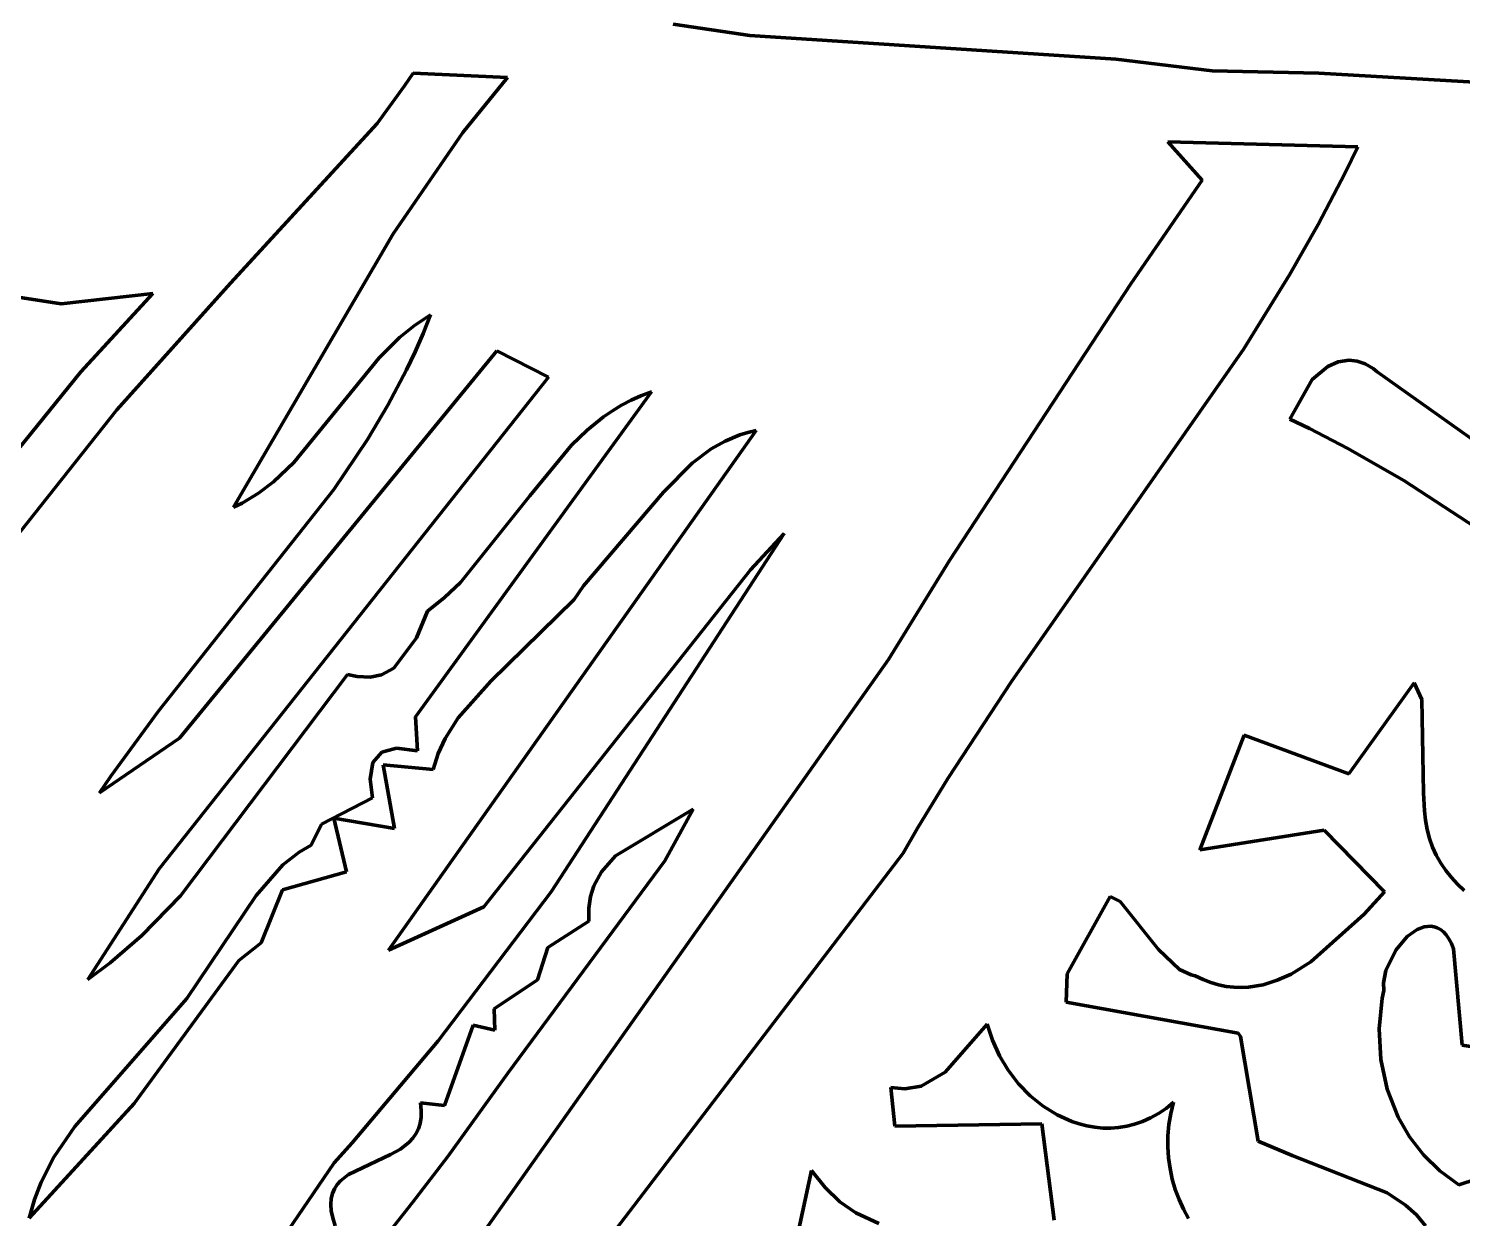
# Model space of a CAD drawing. Header units: millimetres. Extents: x 0 to 14.2, y 0 to 19.5.
# Drawn here: x 5.445 to 6.235, y 13.638 to 14.294 of the extents above; entities that cross this region are included whole.
import ezdxf

# ---------------------------------------------------------------- set-up
doc = ezdxf.new("R2010")
doc.units = ezdxf.units.MM
doc.layers.add('color#010101ff', color=7, linetype='CONTINUOUS', lineweight=100)
doc.layers.add('color#fdfdfdff', color=7, linetype='CONTINUOUS', lineweight=100)

msp = doc.modelspace()

# ---------------------------------------------------------------- linework, layer by layer
at = {"layer": 'color#010101ff'}
for p, q in [((5.80026, 14.2963), (5.84247, 14.2902)), ((5.84247, 14.2902), (6.04439, 14.27714)), ((6.04439, 14.27714), (6.09733, 14.27056)), ((5.65698, 14.2694), (5.65222, 14.26228)), ((5.70904, 14.26691), (5.65698, 14.2694)), ((5.68435, 14.23666), (5.70904, 14.26691)), ((6.09733, 14.27056), (6.15629, 14.26939)), ((6.15629, 14.26939), (6.29359, 14.2615)), ((5.65222, 14.26228), (5.63706, 14.24162)), ((5.63706, 14.24162), (5.55628, 14.15365)), ((5.64592, 14.18078), (5.68435, 14.23666)), ((6.07301, 14.23148), (6.09191, 14.21041)), ((6.17778, 14.22877), (6.07301, 14.23148)), ((6.17075, 14.21431), (6.17778, 14.22877)), ((6.09191, 14.21041), (6.05263, 14.15321)), ((6.15587, 14.18591), (6.17075, 14.21431)), ((6.14003, 14.15814), (6.15587, 14.18591)), ((5.5579, 14.02999), (5.64592, 14.18078)), ((5.55628, 14.15365), (5.49364, 14.08372)), ((6.11477, 14.11744), (6.14003, 14.15814)), ((5.4629, 14.14223), (5.42833, 14.14758)), ((5.51344, 14.1479), (5.4629, 14.14223)), ((5.47374, 14.10474), (5.51344, 14.1479)), ((6.05263, 14.15321), (5.9527, 14.00068)), ((5.65769, 14.13024), (5.64947, 14.12355)), ((5.66661, 14.13615), (5.65769, 14.13024)), ((5.66251, 14.12584), (5.66661, 14.13615)), ((5.64947, 14.12355), (5.63819, 14.11238)), ((5.65809, 14.11571), (5.66251, 14.12584)), ((5.70305, 14.11627), (5.52813, 13.90264)), ((5.65337, 14.10575), (5.65809, 14.11571)), ((5.73165, 14.10168), (5.70305, 14.11627)), ((5.98673, 13.93393), (6.11477, 14.11744)), ((5.63819, 14.11238), (5.59122, 14.05472)), ((6.16109, 14.10766), (6.15256, 14.10054)), ((6.16685, 14.11021), (6.16109, 14.10766)), ((6.17301, 14.11107), (6.16685, 14.11021)), ((6.17729, 14.11055), (6.17301, 14.11107)), ((6.18168, 14.10906), (6.17729, 14.11055)), ((6.18616, 14.10649), (6.18168, 14.10906)), ((6.18843, 14.10477), (6.18616, 14.10649)), ((5.3117, 13.90429), (5.47374, 14.10474)), ((5.51692, 13.83062), (5.73165, 14.10168)), ((5.64307, 14.0863), (5.65337, 14.10575)), ((6.15256, 14.10054), (6.14027, 14.07861)), ((6.24536, 14.06429), (6.18843, 14.10477)), ((5.65832, 13.91444), (5.78829, 14.09368)), ((5.78255, 14.09154), (5.77707, 14.08907)), ((5.78829, 14.09368), (5.78255, 14.09154)), ((5.49364, 14.08372), (5.16442, 13.66843)), ((5.63176, 14.06739), (5.64307, 14.0863)), ((5.76678, 14.08323), (5.76195, 14.0799)), ((5.77182, 14.08629), (5.76678, 14.08323)), ((5.77707, 14.08907), (5.77182, 14.08629)), ((5.76195, 14.0799), (5.75283, 14.07252)), ((6.14027, 14.07861), (6.15104, 14.07343)), ((5.61326, 14.03989), (5.63176, 14.06739)), ((5.64343, 13.7859), (5.84602, 14.07238)), ((5.75283, 14.07252), (5.74432, 14.06431)), ((5.83712, 14.06993), (5.82888, 14.06648)), ((5.84148, 14.07128), (5.83712, 14.06993)), ((5.84602, 14.07238), (5.84148, 14.07128)), ((6.15104, 14.07343), (6.1722, 14.06247)), ((5.74432, 14.06431), (5.7212, 14.03639)), ((5.82124, 14.06215), (5.81072, 14.05426)), ((5.82888, 14.06648), (5.82124, 14.06215)), ((6.1722, 14.06247), (6.20306, 14.04468)), ((5.59122, 14.05472), (5.5799, 14.04403)), ((5.81072, 14.05426), (5.79505, 14.03836)), ((5.5799, 14.04403), (5.57164, 14.03777)), ((6.20306, 14.04468), (6.24279, 14.01878)), ((5.51639, 13.91749), (5.61326, 14.03989)), ((5.57164, 14.03777), (5.56268, 14.03235)), ((5.7212, 14.03639), (5.68304, 13.98852)), ((5.79505, 14.03836), (5.75091, 13.9867)), ((5.56268, 14.03235), (5.5579, 14.02999)), ((5.73306, 13.81795), (5.86154, 14.01549)), ((5.86154, 14.01549), (5.84289, 13.99557)), ((5.84289, 13.99557), (5.69596, 13.80977)), ((5.9527, 14.00068), (5.91901, 13.946)), ((5.68304, 13.98852), (5.67431, 13.98021)), ((5.67431, 13.98021), (5.66493, 13.97269)), ((5.75091, 13.9867), (5.74564, 13.97921)), ((5.66493, 13.97269), (5.65875, 13.95803)), ((5.74564, 13.97921), (5.69973, 13.93408)), ((5.65875, 13.95803), (5.64638, 13.94129)), ((5.64638, 13.94129), (5.63947, 13.93754)), ((5.91901, 13.946), (5.68747, 13.61853)), ((5.62084, 13.93784), (5.52867, 13.81574)), ((5.62618, 13.93663), (5.62084, 13.93784)), ((5.6333, 13.93629), (5.62618, 13.93663)), ((5.63947, 13.93754), (5.6333, 13.93629)), ((5.69973, 13.93408), (5.68172, 13.91391)), ((5.95162, 13.8805), (5.98673, 13.93393)), ((6.20868, 13.93313), (6.17273, 13.88307)), ((6.21304, 13.92409), (6.20868, 13.93313)), ((5.49028, 13.88175), (5.51639, 13.91749)), ((6.21383, 13.87257), (6.21304, 13.92409)), ((5.65931, 13.89581), (5.65832, 13.91444)), ((5.68172, 13.91391), (5.67461, 13.90253)), ((5.52813, 13.90264), (5.48416, 13.8726)), ((5.67461, 13.90253), (5.67084, 13.89427)), ((6.11508, 13.90442), (6.09054, 13.84107)), ((6.17273, 13.88307), (6.11508, 13.90442)), ((5.63476, 13.88927), (5.63962, 13.89496)), ((5.63962, 13.89496), (5.64781, 13.89714)), ((5.64781, 13.89714), (5.65931, 13.89581)), ((5.67084, 13.89427), (5.66799, 13.88536)), ((5.63323, 13.88007), (5.63476, 13.88927)), ((5.66799, 13.88536), (5.64038, 13.88802)), ((5.64038, 13.88802), (5.6466, 13.85287)), ((5.48416, 13.8726), (5.49028, 13.88175)), ((5.63449, 13.86972), (5.63323, 13.88007)), ((5.93503, 13.85314), (5.95162, 13.8805)), ((5.60648, 13.85526), (5.63449, 13.86972)), ((6.21453, 13.86273), (6.21383, 13.87257)), ((5.81136, 13.86361), (5.76851, 13.83788)), ((5.79576, 13.83513), (5.81136, 13.86361)), ((6.21495, 13.85746), (6.21453, 13.86273)), ((5.60083, 13.84365), (5.60648, 13.85526)), ((5.6466, 13.85287), (5.61323, 13.85853)), ((5.61323, 13.85853), (5.62025, 13.82907)), ((6.21583, 13.85236), (6.21495, 13.85746)), ((5.92704, 13.83926), (5.93503, 13.85314)), ((6.09054, 13.84107), (6.1592, 13.85195)), ((6.1592, 13.85195), (6.19243, 13.818)), ((6.21713, 13.84743), (6.21583, 13.85236)), ((6.21884, 13.84269), (6.21713, 13.84743)), ((5.5852, 13.83284), (5.59412, 13.83976)), ((5.59412, 13.83976), (5.60083, 13.84365)), ((5.73553, 13.58845), (5.92704, 13.83926)), ((5.76851, 13.83788), (5.76076, 13.82905)), ((6.22093, 13.83816), (6.21884, 13.84269)), ((6.22339, 13.83382), (6.22093, 13.83816)), ((5.47758, 13.7696), (5.51692, 13.83062)), ((5.57052, 13.81598), (5.5852, 13.83284)), ((5.70921, 13.71799), (5.79576, 13.83513)), ((6.22617, 13.82971), (6.22339, 13.83382)), ((6.22927, 13.82582), (6.22617, 13.82971)), ((5.62025, 13.82907), (5.58498, 13.81911)), ((5.76076, 13.82905), (5.75661, 13.82124)), ((6.23267, 13.82217), (6.22927, 13.82582)), ((6.23632, 13.81876), (6.23267, 13.82217)), ((5.52867, 13.81574), (5.50734, 13.79395)), ((5.53229, 13.75915), (5.57052, 13.81598)), ((5.58498, 13.81911), (5.57323, 13.78979)), ((5.67073, 13.73578), (5.73306, 13.81795)), ((5.7548, 13.81538), (5.75387, 13.80892)), ((5.75661, 13.82124), (5.7548, 13.81538)), ((6.0412, 13.81536), (6.01751, 13.77274)), ((6.04667, 13.81267), (6.0412, 13.81536)), ((6.19243, 13.818), (6.18127, 13.8057)), ((5.69596, 13.80977), (5.64343, 13.7859)), ((5.75387, 13.80892), (5.7539, 13.80182)), ((6.06788, 13.78626), (6.04667, 13.81267)), ((5.7539, 13.80182), (5.73127, 13.78733)), ((6.18127, 13.8057), (6.15184, 13.7793)), ((6.21043, 13.79717), (6.21419, 13.79863)), ((6.21419, 13.79863), (6.21792, 13.79901)), ((6.21792, 13.79901), (6.21974, 13.79875)), ((6.21974, 13.79875), (6.22152, 13.79815)), ((6.22152, 13.79815), (6.22323, 13.79721)), ((5.50734, 13.79395), (5.48996, 13.7789)), ((6.19856, 13.78585), (6.20497, 13.79331)), ((6.20497, 13.79331), (6.21043, 13.79717)), ((6.22323, 13.79721), (6.22488, 13.7959)), ((6.22488, 13.7959), (6.22644, 13.79421)), ((6.22644, 13.79421), (6.2279, 13.7921)), ((6.2279, 13.7921), (6.22925, 13.78957)), ((5.57323, 13.78979), (5.5608, 13.78011)), ((5.73127, 13.78733), (5.72548, 13.76942)), ((6.07946, 13.77516), (6.06788, 13.78626)), ((6.19311, 13.77461), (6.19856, 13.78585)), ((6.22925, 13.78957), (6.23047, 13.78659)), ((6.23047, 13.78659), (6.2353, 13.73339)), ((5.48996, 13.7789), (5.47758, 13.7696)), ((5.5608, 13.78011), (5.50311, 13.70129)), ((6.08576, 13.77231), (6.07946, 13.77516)), ((6.15184, 13.7793), (6.14087, 13.77263)), ((6.19184, 13.76779), (6.19311, 13.77461)), ((5.72548, 13.76942), (5.70164, 13.75339)), ((6.01751, 13.77274), (6.01697, 13.75716)), ((6.08809, 13.77171), (6.08576, 13.77231)), ((6.0924, 13.76963), (6.08809, 13.77171)), ((6.09668, 13.76797), (6.0924, 13.76963)), ((6.10092, 13.76671), (6.09668, 13.76797)), ((6.10512, 13.76585), (6.10092, 13.76671)), ((6.12547, 13.76675), (6.11747, 13.76542)), ((6.13328, 13.7692), (6.12547, 13.76675)), ((6.14087, 13.77263), (6.13328, 13.7692)), ((6.19204, 13.76354), (6.19184, 13.76779)), ((5.47053, 13.68869), (5.53229, 13.75915)), ((6.10928, 13.76536), (6.10512, 13.76585)), ((6.11339, 13.76522), (6.10928, 13.76536)), ((6.11747, 13.76542), (6.11339, 13.76522)), ((6.18947, 13.74236), (6.19119, 13.75933)), ((6.19119, 13.75933), (6.19204, 13.76354)), ((5.70164, 13.75339), (5.70202, 13.74165)), ((6.01697, 13.75716), (6.11178, 13.74004)), ((5.69004, 13.74451), (5.6743, 13.7001)), ((5.70202, 13.74165), (5.69004, 13.74451)), ((5.97343, 13.74511), (5.95031, 13.71861)), ((5.97625, 13.73615), (5.97343, 13.74511)), ((5.62331, 13.67953), (5.67073, 13.73578)), ((5.98014, 13.7276), (5.97625, 13.73615)), ((6.11178, 13.74004), (6.11298, 13.73824)), ((6.11298, 13.73824), (6.12275, 13.68051)), ((6.19038, 13.72553), (6.18947, 13.74236)), ((5.98499, 13.71959), (5.98014, 13.7276)), ((6.2353, 13.73339), (6.29434, 13.72414)), ((5.99069, 13.71221), (5.98499, 13.71959)), ((6.19389, 13.70919), (6.19038, 13.72553)), ((5.67603, 13.67206), (5.70921, 13.71799)), ((5.95031, 13.71861), (5.93701, 13.71087)), ((5.99715, 13.70559), (5.99069, 13.71221)), ((5.92028, 13.71002), (5.92244, 13.68875)), ((5.92796, 13.70935), (5.92028, 13.71002)), ((5.93701, 13.71087), (5.92796, 13.70935)), ((6.00425, 13.69984), (5.99715, 13.70559)), ((6.19997, 13.69374), (6.19389, 13.70919)), ((5.50311, 13.70129), (5.44527, 13.63814)), ((5.6743, 13.7001), (5.66098, 13.70158)), ((5.66098, 13.70158), (5.66142, 13.69743)), ((5.66142, 13.69743), (5.66136, 13.69369)), ((6.0119, 13.69506), (6.00425, 13.69984)), ((6.06774, 13.69575), (6.06343, 13.69335)), ((6.07199, 13.69861), (6.06774, 13.69575)), ((6.07617, 13.70193), (6.07199, 13.69861)), ((6.07356, 13.68961), (6.07461, 13.69578)), ((6.07461, 13.69578), (6.07617, 13.70193)), ((5.45899, 13.67168), (5.47053, 13.68869)), ((5.66083, 13.69032), (5.65987, 13.68729)), ((5.66136, 13.69369), (5.66083, 13.69032)), ((5.92244, 13.68875), (6.00359, 13.68999)), ((6.00359, 13.68999), (6.01031, 13.63687)), ((6.01998, 13.69138), (6.0119, 13.69506)), ((6.02416, 13.68999), (6.01998, 13.69138)), ((6.02841, 13.68891), (6.02416, 13.68999)), ((6.03272, 13.68816), (6.02841, 13.68891)), ((6.03707, 13.68776), (6.03272, 13.68816)), ((6.04146, 13.68771), (6.03707, 13.68776)), ((6.04586, 13.68804), (6.04146, 13.68771)), ((6.05028, 13.68875), (6.04586, 13.68804)), ((6.05468, 13.68986), (6.05028, 13.68875)), ((6.05907, 13.69139), (6.05468, 13.68986)), ((6.06343, 13.69335), (6.05907, 13.69139)), ((6.07301, 13.68346), (6.07356, 13.68961)), ((6.2062, 13.68295), (6.19997, 13.69374)), ((5.6135, 13.66857), (5.62331, 13.67953)), ((5.65482, 13.67994), (5.65006, 13.67619)), ((5.65683, 13.68213), (5.65482, 13.67994)), ((5.65852, 13.68457), (5.65683, 13.68213)), ((5.65987, 13.68729), (5.65852, 13.68457)), ((6.07294, 13.67736), (6.07301, 13.68346)), ((6.12275, 13.68051), (6.14148, 13.67252)), ((6.21384, 13.67302), (6.2062, 13.68295)), ((5.45193, 13.65799), (5.45899, 13.67168)), ((5.64454, 13.67307), (5.62139, 13.66217)), ((5.65006, 13.67619), (5.64454, 13.67307)), ((5.65653, 13.64665), (5.67603, 13.67206)), ((6.07333, 13.67132), (6.07294, 13.67736)), ((6.14148, 13.67252), (6.19382, 13.65202)), ((6.2229, 13.66413), (6.21384, 13.67302)), ((5.55689, 13.58592), (5.6135, 13.66857)), ((5.87651, 13.66435), (5.85814, 13.57839)), ((5.88405, 13.6549), (5.87651, 13.66435)), ((6.07417, 13.66537), (6.07333, 13.67132)), ((6.07543, 13.65953), (6.07417, 13.66537)), ((6.23334, 13.65641), (6.2229, 13.66413)), ((5.44817, 13.64832), (5.45193, 13.65799)), ((5.61512, 13.65655), (5.61364, 13.65425)), ((5.61693, 13.65861), (5.61512, 13.65655)), ((5.62139, 13.66217), (5.61693, 13.65861)), ((6.0771, 13.65383), (6.07543, 13.65953)), ((6.2531, 13.66286), (6.23334, 13.65641)), ((5.44527, 13.63814), (5.44817, 13.64832)), ((5.61185, 13.64883), (5.61161, 13.64565)), ((5.61254, 13.65169), (5.61185, 13.64883)), ((5.61364, 13.65425), (5.61254, 13.65169)), ((5.89224, 13.64712), (5.88405, 13.6549)), ((6.07917, 13.64829), (6.0771, 13.65383)), ((6.08161, 13.64294), (6.07917, 13.64829)), ((6.19382, 13.65202), (6.20403, 13.64524)), ((5.61161, 13.64565), (5.61187, 13.64212)), ((5.61187, 13.64212), (5.61266, 13.6382)), ((5.6367, 13.62153), (5.65653, 13.64665)), ((5.90103, 13.64093), (5.89224, 13.64712)), ((5.91361, 13.6351), (5.90103, 13.64093)), ((6.08441, 13.63779), (6.08161, 13.64294)), ((6.20403, 13.64524), (6.20998, 13.63991)), ((5.61266, 13.6382), (5.61402, 13.63386)), ((6.20998, 13.63991), (6.21509, 13.63383))]:
    msp.add_line(p, q, dxfattribs=at)
at = {"layer": 'color#fdfdfdff'}
for p, q in [((5.84247, 14.2902), (5.80026, 14.2963)), ((6.04439, 14.27714), (5.84247, 14.2902)), ((6.09733, 14.27056), (6.04439, 14.27714)), ((5.65222, 14.26228), (5.65698, 14.2694)), ((5.65698, 14.2694), (5.70904, 14.26691)), ((5.70904, 14.26691), (5.68435, 14.23666)), ((6.15629, 14.26939), (6.09733, 14.27056)), ((6.29359, 14.2615), (6.15629, 14.26939)), ((5.63706, 14.24162), (5.65222, 14.26228)), ((5.55628, 14.15365), (5.63706, 14.24162)), ((5.68435, 14.23666), (5.64592, 14.18078)), ((6.07301, 14.23148), (6.17778, 14.22877)), ((6.09191, 14.21041), (6.07301, 14.23148)), ((6.17778, 14.22877), (6.17075, 14.21431)), ((6.05263, 14.15321), (6.09191, 14.21041)), ((6.17075, 14.21431), (6.15587, 14.18591)), ((6.15587, 14.18591), (6.14003, 14.15814)), ((5.64592, 14.18078), (5.5579, 14.02999)), ((5.49364, 14.08372), (5.55628, 14.15365)), ((6.14003, 14.15814), (6.11477, 14.11744)), ((5.42833, 14.14758), (5.4629, 14.14223)), ((5.4629, 14.14223), (5.51344, 14.1479)), ((5.51344, 14.1479), (5.47374, 14.10474)), ((5.9527, 14.00068), (6.05263, 14.15321)), ((5.64947, 14.12355), (5.65769, 14.13024)), ((5.65769, 14.13024), (5.66661, 14.13615)), ((5.66661, 14.13615), (5.66251, 14.12584)), ((5.63819, 14.11238), (5.64947, 14.12355)), ((5.66251, 14.12584), (5.65809, 14.11571)), ((5.52813, 13.90264), (5.70305, 14.11627)), ((5.65809, 14.11571), (5.65337, 14.10575)), ((5.70305, 14.11627), (5.73165, 14.10168)), ((6.11477, 14.11744), (5.98673, 13.93393)), ((5.59122, 14.05472), (5.63819, 14.11238)), ((6.15256, 14.10054), (6.16109, 14.10766)), ((6.16109, 14.10766), (6.16685, 14.11021)), ((6.16685, 14.11021), (6.17301, 14.11107)), ((6.17301, 14.11107), (6.17729, 14.11055)), ((6.17729, 14.11055), (6.18168, 14.10906)), ((6.18168, 14.10906), (6.18616, 14.10649)), ((6.18616, 14.10649), (6.18843, 14.10477)), ((5.47374, 14.10474), (5.3117, 13.90429)), ((5.73165, 14.10168), (5.51692, 13.83062)), ((5.65337, 14.10575), (5.64307, 14.0863)), ((6.14027, 14.07861), (6.15256, 14.10054)), ((6.18843, 14.10477), (6.24536, 14.06429)), ((5.78829, 14.09368), (5.65832, 13.91444)), ((5.77707, 14.08907), (5.78255, 14.09154)), ((5.78255, 14.09154), (5.78829, 14.09368)), ((5.16442, 13.66843), (5.49364, 14.08372)), ((5.64307, 14.0863), (5.63176, 14.06739)), ((5.76195, 14.0799), (5.76678, 14.08323)), ((5.76678, 14.08323), (5.77182, 14.08629)), ((5.77182, 14.08629), (5.77707, 14.08907)), ((5.75283, 14.07252), (5.76195, 14.0799)), ((6.15104, 14.07343), (6.14027, 14.07861)), ((5.63176, 14.06739), (5.61326, 14.03989)), ((5.84602, 14.07238), (5.64343, 13.7859)), ((5.74432, 14.06431), (5.75283, 14.07252)), ((5.82888, 14.06648), (5.83712, 14.06993)), ((5.83712, 14.06993), (5.84148, 14.07128)), ((5.84148, 14.07128), (5.84602, 14.07238)), ((6.1722, 14.06247), (6.15104, 14.07343)), ((5.7212, 14.03639), (5.74432, 14.06431)), ((5.81072, 14.05426), (5.82124, 14.06215)), ((5.82124, 14.06215), (5.82888, 14.06648)), ((6.20306, 14.04468), (6.1722, 14.06247)), ((5.5799, 14.04403), (5.59122, 14.05472)), ((5.79505, 14.03836), (5.81072, 14.05426)), ((5.57164, 14.03777), (5.5799, 14.04403)), ((6.24279, 14.01878), (6.20306, 14.04468)), ((5.61326, 14.03989), (5.51639, 13.91749)), ((5.56268, 14.03235), (5.57164, 14.03777)), ((5.68304, 13.98852), (5.7212, 14.03639)), ((5.75091, 13.9867), (5.79505, 14.03836)), ((5.5579, 14.02999), (5.56268, 14.03235)), ((5.86154, 14.01549), (5.73306, 13.81795)), ((5.84289, 13.99557), (5.86154, 14.01549)), ((5.69596, 13.80977), (5.84289, 13.99557)), ((5.91901, 13.946), (5.9527, 14.00068)), ((5.67431, 13.98021), (5.68304, 13.98852)), ((5.66493, 13.97269), (5.67431, 13.98021)), ((5.74564, 13.97921), (5.75091, 13.9867)), ((5.65875, 13.95803), (5.66493, 13.97269)), ((5.69973, 13.93408), (5.74564, 13.97921)), ((5.64638, 13.94129), (5.65875, 13.95803)), ((5.63947, 13.93754), (5.64638, 13.94129)), ((5.68747, 13.61853), (5.91901, 13.946)), ((5.52867, 13.81574), (5.62084, 13.93784)), ((5.62084, 13.93784), (5.62618, 13.93663)), ((5.62618, 13.93663), (5.6333, 13.93629)), ((5.6333, 13.93629), (5.63947, 13.93754)), ((5.68172, 13.91391), (5.69973, 13.93408)), ((5.98673, 13.93393), (5.95162, 13.8805)), ((6.17273, 13.88307), (6.20868, 13.93313)), ((6.20868, 13.93313), (6.21304, 13.92409)), ((5.51639, 13.91749), (5.49028, 13.88175)), ((6.21304, 13.92409), (6.21383, 13.87257)), ((5.65832, 13.91444), (5.65931, 13.89581)), ((5.67461, 13.90253), (5.68172, 13.91391)), ((5.48416, 13.8726), (5.52813, 13.90264)), ((5.67084, 13.89427), (5.67461, 13.90253)), ((6.09054, 13.84107), (6.11508, 13.90442)), ((6.11508, 13.90442), (6.17273, 13.88307)), ((5.63962, 13.89496), (5.63476, 13.88927)), ((5.64781, 13.89714), (5.63962, 13.89496)), ((5.65931, 13.89581), (5.64781, 13.89714)), ((5.66799, 13.88536), (5.67084, 13.89427)), ((5.63476, 13.88927), (5.63323, 13.88007)), ((5.6466, 13.85287), (5.64038, 13.88802)), ((5.64038, 13.88802), (5.66799, 13.88536)), ((5.49028, 13.88175), (5.48416, 13.8726)), ((5.63323, 13.88007), (5.63449, 13.86972)), ((5.95162, 13.8805), (5.93503, 13.85314)), ((5.63449, 13.86972), (5.60648, 13.85526)), ((6.21383, 13.87257), (6.21453, 13.86273)), ((5.76851, 13.83788), (5.81136, 13.86361)), ((5.81136, 13.86361), (5.79576, 13.83513)), ((6.21453, 13.86273), (6.21495, 13.85746)), ((5.60648, 13.85526), (5.60083, 13.84365)), ((5.62025, 13.82907), (5.61323, 13.85853)), ((5.61323, 13.85853), (5.6466, 13.85287)), ((6.21495, 13.85746), (6.21583, 13.85236)), ((5.93503, 13.85314), (5.92704, 13.83926)), ((6.1592, 13.85195), (6.09054, 13.84107)), ((6.19243, 13.818), (6.1592, 13.85195)), ((6.21583, 13.85236), (6.21713, 13.84743)), ((6.21713, 13.84743), (6.21884, 13.84269)), ((5.59412, 13.83976), (5.5852, 13.83284)), ((5.60083, 13.84365), (5.59412, 13.83976)), ((5.92704, 13.83926), (5.73553, 13.58845)), ((5.76076, 13.82905), (5.76851, 13.83788)), ((6.21884, 13.84269), (6.22093, 13.83816)), ((6.22093, 13.83816), (6.22339, 13.83382)), ((5.51692, 13.83062), (5.47758, 13.7696)), ((5.5852, 13.83284), (5.57052, 13.81598)), ((5.79576, 13.83513), (5.70921, 13.71799)), ((6.22339, 13.83382), (6.22617, 13.82971)), ((6.22617, 13.82971), (6.22927, 13.82582)), ((5.58498, 13.81911), (5.62025, 13.82907)), ((5.75661, 13.82124), (5.76076, 13.82905)), ((6.22927, 13.82582), (6.23267, 13.82217)), ((6.23267, 13.82217), (6.23632, 13.81876)), ((5.50734, 13.79395), (5.52867, 13.81574)), ((5.57052, 13.81598), (5.53229, 13.75915)), ((5.57323, 13.78979), (5.58498, 13.81911)), ((5.73306, 13.81795), (5.67073, 13.73578)), ((5.75387, 13.80892), (5.7548, 13.81538)), ((5.7548, 13.81538), (5.75661, 13.82124)), ((6.01751, 13.77274), (6.0412, 13.81536)), ((6.0412, 13.81536), (6.04667, 13.81267)), ((6.18127, 13.8057), (6.19243, 13.818)), ((5.64343, 13.7859), (5.69596, 13.80977)), ((5.7539, 13.80182), (5.75387, 13.80892)), ((6.04667, 13.81267), (6.06788, 13.78626)), ((5.73127, 13.78733), (5.7539, 13.80182)), ((6.15184, 13.7793), (6.18127, 13.8057)), ((6.21419, 13.79863), (6.21043, 13.79717)), ((6.21792, 13.79901), (6.21419, 13.79863)), ((6.21974, 13.79875), (6.21792, 13.79901)), ((6.22152, 13.79815), (6.21974, 13.79875)), ((6.22323, 13.79721), (6.22152, 13.79815)), ((5.48996, 13.7789), (5.50734, 13.79395)), ((6.20497, 13.79331), (6.19856, 13.78585)), ((6.21043, 13.79717), (6.20497, 13.79331)), ((6.22488, 13.7959), (6.22323, 13.79721)), ((6.22644, 13.79421), (6.22488, 13.7959)), ((6.2279, 13.7921), (6.22644, 13.79421)), ((6.22925, 13.78957), (6.2279, 13.7921)), ((5.5608, 13.78011), (5.57323, 13.78979)), ((5.72548, 13.76942), (5.73127, 13.78733)), ((6.06788, 13.78626), (6.07946, 13.77516)), ((6.19856, 13.78585), (6.19311, 13.77461)), ((6.23047, 13.78659), (6.22925, 13.78957)), ((6.2353, 13.73339), (6.23047, 13.78659)), ((5.47758, 13.7696), (5.48996, 13.7789)), ((5.50311, 13.70129), (5.5608, 13.78011)), ((6.07946, 13.77516), (6.08576, 13.77231)), ((6.14087, 13.77263), (6.15184, 13.7793)), ((6.19311, 13.77461), (6.19184, 13.76779)), ((5.70164, 13.75339), (5.72548, 13.76942)), ((6.01697, 13.75716), (6.01751, 13.77274)), ((6.08576, 13.77231), (6.08809, 13.77171)), ((6.08809, 13.77171), (6.0924, 13.76963)), ((6.0924, 13.76963), (6.09668, 13.76797)), ((6.09668, 13.76797), (6.10092, 13.76671)), ((6.10092, 13.76671), (6.10512, 13.76585)), ((6.11747, 13.76542), (6.12547, 13.76675)), ((6.12547, 13.76675), (6.13328, 13.7692)), ((6.13328, 13.7692), (6.14087, 13.77263)), ((6.19184, 13.76779), (6.19204, 13.76354)), ((5.53229, 13.75915), (5.47053, 13.68869)), ((6.10512, 13.76585), (6.10928, 13.76536)), ((6.10928, 13.76536), (6.11339, 13.76522)), ((6.11339, 13.76522), (6.11747, 13.76542)), ((6.19119, 13.75933), (6.18947, 13.74236)), ((6.19204, 13.76354), (6.19119, 13.75933)), ((5.70202, 13.74165), (5.70164, 13.75339)), ((6.11178, 13.74004), (6.01697, 13.75716)), ((5.6743, 13.7001), (5.69004, 13.74451)), ((5.69004, 13.74451), (5.70202, 13.74165)), ((5.95031, 13.71861), (5.97343, 13.74511)), ((5.97343, 13.74511), (5.97625, 13.73615)), ((5.67073, 13.73578), (5.62331, 13.67953)), ((5.97625, 13.73615), (5.98014, 13.7276)), ((6.11298, 13.73824), (6.11178, 13.74004)), ((6.12275, 13.68051), (6.11298, 13.73824)), ((6.18947, 13.74236), (6.19038, 13.72553)), ((5.98014, 13.7276), (5.98499, 13.71959)), ((6.29434, 13.72414), (6.2353, 13.73339)), ((5.98499, 13.71959), (5.99069, 13.71221)), ((6.19038, 13.72553), (6.19389, 13.70919)), ((5.70921, 13.71799), (5.67603, 13.67206)), ((5.93701, 13.71087), (5.95031, 13.71861)), ((5.99069, 13.71221), (5.99715, 13.70559)), ((5.92028, 13.71002), (5.92796, 13.70935)), ((5.92244, 13.68875), (5.92028, 13.71002)), ((5.92796, 13.70935), (5.93701, 13.71087)), ((5.99715, 13.70559), (6.00425, 13.69984)), ((6.19389, 13.70919), (6.19997, 13.69374)), ((5.44527, 13.63814), (5.50311, 13.70129)), ((5.66142, 13.69743), (5.66098, 13.70158)), ((5.66098, 13.70158), (5.6743, 13.7001)), ((5.66136, 13.69369), (5.66142, 13.69743)), ((6.00425, 13.69984), (6.0119, 13.69506)), ((6.06343, 13.69335), (6.06774, 13.69575)), ((6.06774, 13.69575), (6.07199, 13.69861)), ((6.07199, 13.69861), (6.07617, 13.70193)), ((6.07461, 13.69578), (6.07356, 13.68961)), ((6.07617, 13.70193), (6.07461, 13.69578)), ((5.47053, 13.68869), (5.45899, 13.67168)), ((5.65987, 13.68729), (5.66083, 13.69032)), ((5.66083, 13.69032), (5.66136, 13.69369)), ((6.00359, 13.68999), (5.92244, 13.68875)), ((6.01031, 13.63687), (6.00359, 13.68999)), ((6.0119, 13.69506), (6.01998, 13.69138)), ((6.01998, 13.69138), (6.02416, 13.68999)), ((6.02416, 13.68999), (6.02841, 13.68891)), ((6.02841, 13.68891), (6.03272, 13.68816)), ((6.03272, 13.68816), (6.03707, 13.68776)), ((6.03707, 13.68776), (6.04146, 13.68771)), ((6.04146, 13.68771), (6.04586, 13.68804)), ((6.04586, 13.68804), (6.05028, 13.68875)), ((6.05028, 13.68875), (6.05468, 13.68986)), ((6.05468, 13.68986), (6.05907, 13.69139)), ((6.05907, 13.69139), (6.06343, 13.69335)), ((6.07356, 13.68961), (6.07301, 13.68346)), ((6.19997, 13.69374), (6.2062, 13.68295)), ((5.62331, 13.67953), (5.6135, 13.66857)), ((5.65006, 13.67619), (5.65482, 13.67994)), ((5.65482, 13.67994), (5.65683, 13.68213)), ((5.65683, 13.68213), (5.65852, 13.68457)), ((5.65852, 13.68457), (5.65987, 13.68729)), ((6.07301, 13.68346), (6.07294, 13.67736)), ((6.14148, 13.67252), (6.12275, 13.68051)), ((6.2062, 13.68295), (6.21384, 13.67302)), ((5.45899, 13.67168), (5.45193, 13.65799)), ((5.62139, 13.66217), (5.64454, 13.67307)), ((5.64454, 13.67307), (5.65006, 13.67619)), ((5.67603, 13.67206), (5.65653, 13.64665)), ((6.07294, 13.67736), (6.07333, 13.67132)), ((6.19382, 13.65202), (6.14148, 13.67252)), ((6.21384, 13.67302), (6.2229, 13.66413)), ((5.6135, 13.66857), (5.55689, 13.58592)), ((5.85814, 13.57839), (5.87651, 13.66435)), ((5.87651, 13.66435), (5.88405, 13.6549)), ((6.07333, 13.67132), (6.07417, 13.66537)), ((6.07417, 13.66537), (6.07543, 13.65953)), ((6.2229, 13.66413), (6.23334, 13.65641)), ((5.45193, 13.65799), (5.44817, 13.64832)), ((5.61364, 13.65425), (5.61512, 13.65655)), ((5.61512, 13.65655), (5.61693, 13.65861)), ((5.61693, 13.65861), (5.62139, 13.66217)), ((6.07543, 13.65953), (6.0771, 13.65383)), ((6.23334, 13.65641), (6.2531, 13.66286)), ((5.44817, 13.64832), (5.44527, 13.63814)), ((5.61161, 13.64565), (5.61185, 13.64883)), ((5.61185, 13.64883), (5.61254, 13.65169)), ((5.61254, 13.65169), (5.61364, 13.65425)), ((5.88405, 13.6549), (5.89224, 13.64712)), ((6.0771, 13.65383), (6.07917, 13.64829)), ((6.07917, 13.64829), (6.08161, 13.64294)), ((6.20403, 13.64524), (6.19382, 13.65202)), ((5.61187, 13.64212), (5.61161, 13.64565)), ((5.61266, 13.6382), (5.61187, 13.64212)), ((5.65653, 13.64665), (5.6367, 13.62153)), ((5.89224, 13.64712), (5.90103, 13.64093)), ((5.90103, 13.64093), (5.91361, 13.6351)), ((6.08161, 13.64294), (6.08441, 13.63779)), ((6.20998, 13.63991), (6.20403, 13.64524)), ((5.61402, 13.63386), (5.61266, 13.6382)), ((6.21509, 13.63383), (6.20998, 13.63991))]:
    msp.add_line(p, q, dxfattribs=at)

doc.saveas('drawing.dxf')
